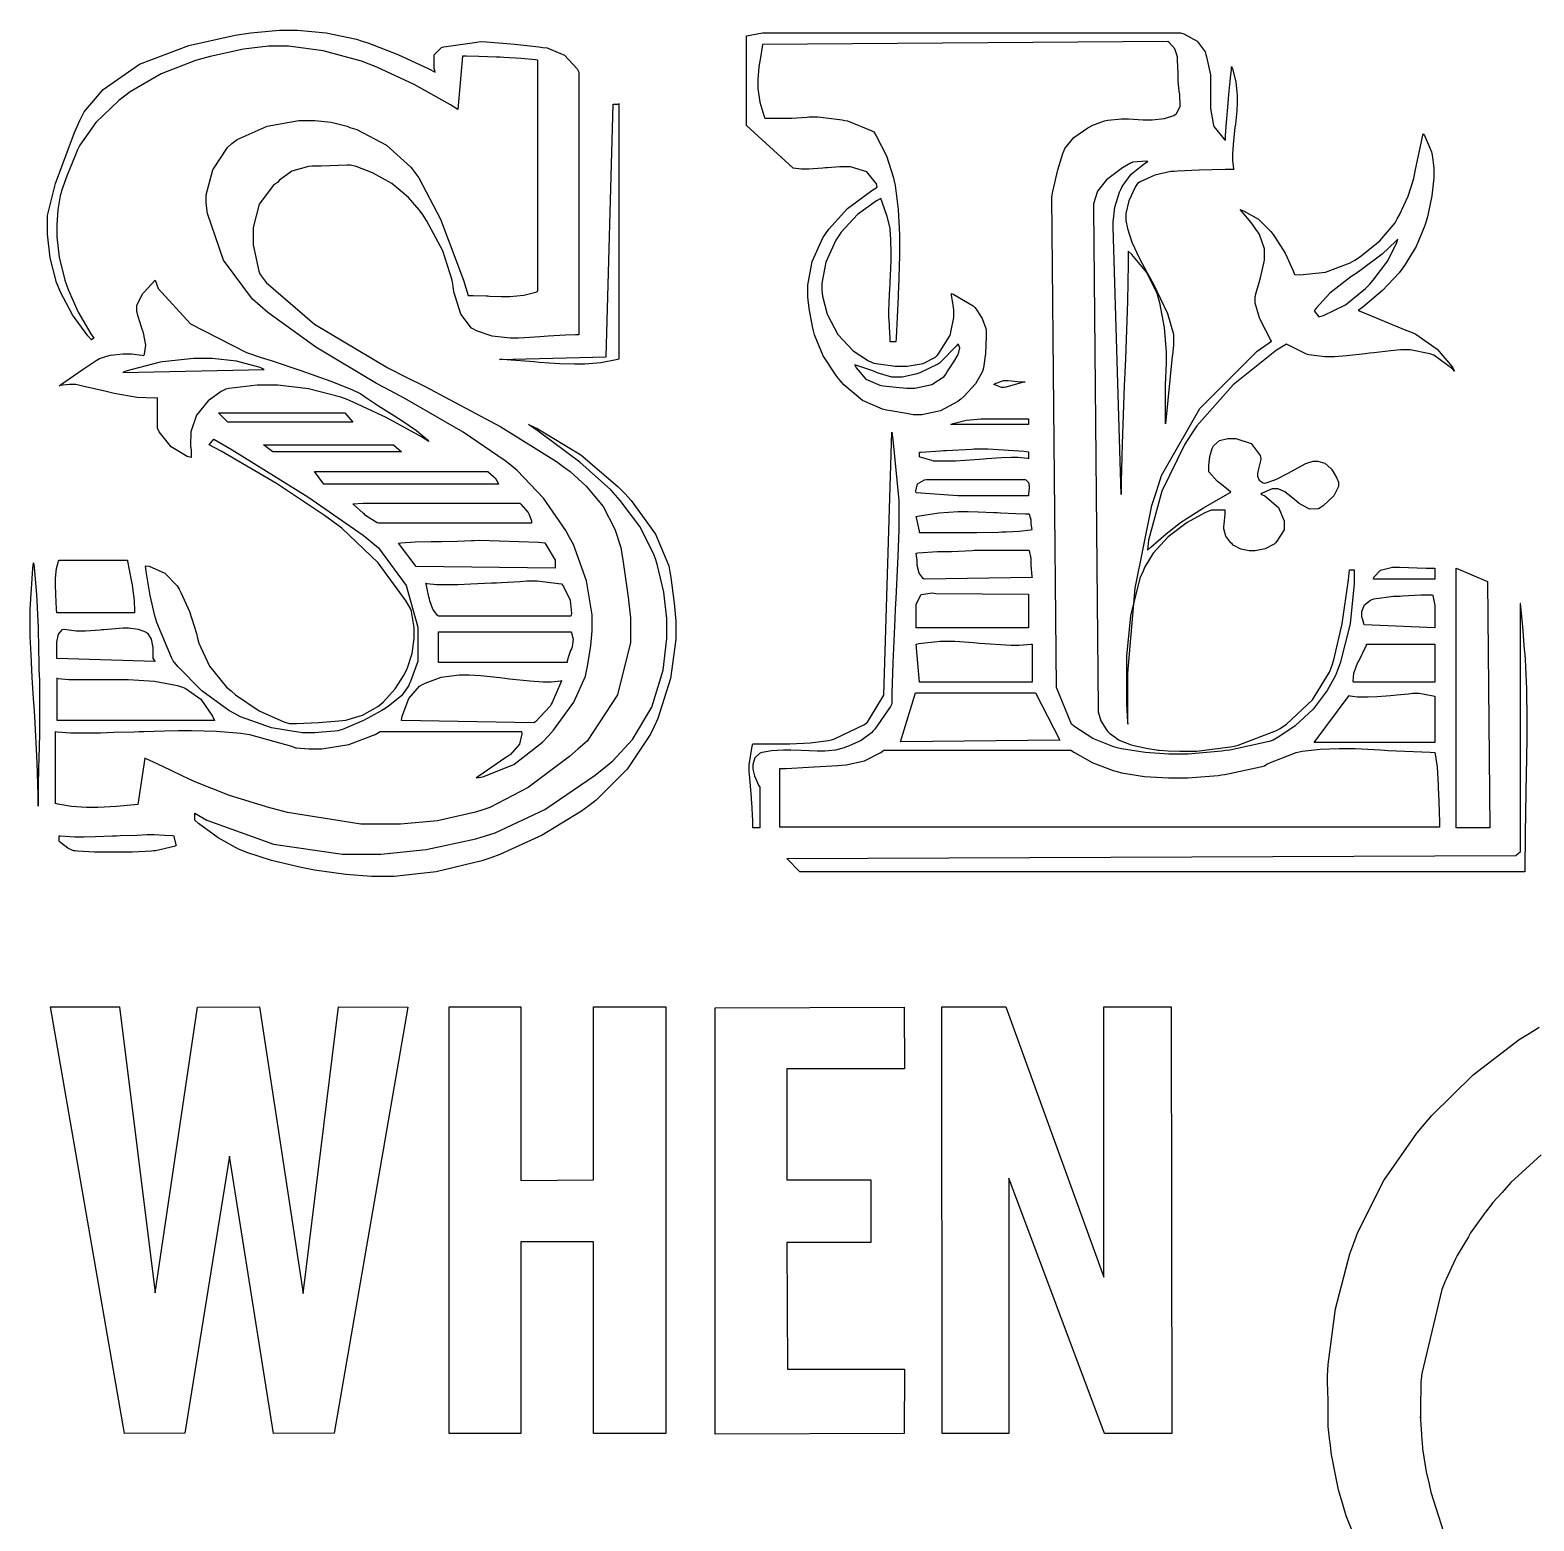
# Model space of a CAD drawing. Extents: x 50 to 306, y 80 to 279.
# Drawn here: x 49.6 to 141.2, y 187.9 to 278.7 of the extents above; entities that cross this region are included whole.
import ezdxf

# ---------------------------------------------------------------- set-up
doc = ezdxf.new("R2010")
doc.units = 0
doc.header["$MEASUREMENT"] = 0

msp = doc.modelspace()

# ---------------------------------------------------------------- linework, layer by layer
at = {"color": 7}
for points in [[(63.077, 278.482), (63.2795, 278.51), (64.8201, 278.658), (65.3341, 278.658), (65.9144, 278.658), (67.6575, 278.496), (69.4972, 278.105), (69.85, 277.989), (70.2028, 277.875), (72.0189, 277.169), (73.9069, 276.287), (74.2957, 276.085), (74.2336, 276.315), (74.2417, 277.152), (74.6746, 277.602), (74.8249, 277.636), (74.9734, 277.664), (76.8255, 277.927), (77.046, 277.953), (77.4252, 277.937), (79.1365, 277.804), (80.6002, 277.636), (80.8563, 277.6), (81.1114, 277.566), (82.1754, 277.121), (82.9374, 276.305), (83.0432, 276.085), (83.0432, 260.103), (82.8379, 260.103), (82.2233, 260.077), (81.1816, 260.015), (80.9265, 259.997), (80.6704, 259.981), (79.7359, 259.919), (79.3598, 259.891), (79.2346, 259.891), (78.8691, 259.891), (77.7737, 260.023), (76.8174, 260.332), (76.659, 260.42), (76.4992, 260.508), (75.8638, 261.346), (75.4408, 262.713), (75.3883, 263.066), (75.3346, 263.419), (74.7571, 265.214), (73.7732, 267.062), (73.5182, 267.442), (73.3294, 267.716), (72.6652, 268.467), (71.6485, 269.311), (70.473, 269.971), (69.4835, 270.351), (69.1444, 270.44), (68.9405, 270.432), (67.346, 270.368), (66.8154, 270.368), (66.5773, 270.352), (65.5712, 270.061), (64.8134, 269.524), (64.6987, 269.382), (64.4521, 269.205), (63.5882, 268.055), (63.2174, 266.642), (63.2174, 266.171), (63.2174, 265.571), (63.5702, 263.975), (63.6404, 263.772), (64.0016, 263.287), (66.9477, 260.756), (71.4114, 258.084), (72.5318, 257.528), (73.6424, 256.973), (78.2849, 254.485), (81.6762, 252.386), (82.1612, 252.024), (82.513, 251.768), (83.4912, 250.886), (84.5164, 249.634), (85.2371, 248.265), (85.5899, 247.15), (85.6548, 246.768), (85.743, 246.248), (86.0517, 244.124), (86.184, 242.853), (86.184, 242.429), (86.184, 241.363), (85.3902, 238.165), (83.5381, 235.348), (83.009, 234.88), (82.4798, 234.413), (79.9663, 232.538), (77.6291, 231.317), (77.1881, 231.176), (76.7472, 231.027), (74.4305, 230.51), (72.1857, 230.294), (71.4375, 230.294), (69.7699, 230.294), (65.308, 230.999), (64.7707, 231.14), (64.2317, 231.282), (61.7746, 232.045), (59.618, 232.895), (59.2307, 233.08), (58.9703, 233.204), (58.1932, 233.576), (57.4089, 233.95), (56.884, 234.198), (56.6649, 234.298), (56.6208, 234.315), (56.1979, 231.492), (55.9939, 231.466), (54.8915, 231.366), (53.7545, 231.316), (53.3756, 231.316), (53.0712, 231.316), (52.1614, 231.374), (51.3292, 231.519), (51.1888, 231.563), (51.1888, 235.938), (51.2851, 235.93), (52.112, 235.868), (52.3875, 235.868), (52.7043, 235.868), (53.4197, 235.868), (53.6582, 235.868), (53.9267, 235.868), (54.737, 235.89), (55.976, 235.93), (56.2681, 235.938), (56.5587, 235.948), (57.8196, 235.986), (58.6673, 236.008), (58.9499, 236.008), (59.4568, 236.008), (60.9808, 235.956), (62.4597, 235.832), (62.7242, 235.796), (62.9888, 235.762), (65.5451, 235.056), (65.7931, 234.95), (65.8537, 234.942), (66.602, 234.88), (66.8514, 234.88), (67.3985, 234.88), (69.0425, 235.144), (70.6519, 235.762), (70.9443, 235.938), (79.5514, 235.938), (79.5775, 235.806), (79.4191, 235.166), (78.8719, 234.545), (78.7054, 234.421), (78.5372, 234.307), (76.9482, 233.214), (76.7994, 233.116), (77.1962, 233.178), (79.0787, 233.936), (80.8383, 235.295), (81.1749, 235.656), (81.4998, 236.018), (82.7345, 237.724), (83.4401, 239.308), (83.5021, 239.606), (83.5628, 239.898), (83.771, 241.169), (83.8549, 242.062), (83.8549, 242.358), (83.8549, 243.05), (83.5106, 245.124), (82.7084, 247.333), (82.4798, 247.756), (82.2494, 248.189), (80.8965, 250.142), (79.2773, 251.831), (78.916, 252.13), (78.5537, 252.431), (76.0017, 254.168), (72.4422, 256.223), (71.5779, 256.682), (70.7224, 257.14), (67.0264, 259.354), (64.1078, 261.462), (63.6404, 261.867), (63.1733, 262.274), (61.4179, 264.645), (60.4393, 267.477), (60.361, 268.111), (60.361, 268.622), (60.7522, 270.153), (61.656, 271.516), (61.9125, 271.745), (62.2378, 271.984), (64.0775, 272.809), (65.9984, 273.156), (66.639, 273.156), (66.9699, 273.156), (67.9662, 273.05), (68.9321, 272.803), (69.1085, 272.733), (69.5233, 272.601), (71.3355, 271.648), (72.8126, 270.308), (73.061, 269.981), (73.3076, 269.656), (74.6167, 267.142), (76.0141, 263.429), (76.3062, 262.503), (76.605, 262.503), (77.4072, 262.476), (77.5049, 262.467), (77.6016, 262.459), (78.3223, 262.431), (78.5633, 262.431), (78.8458, 262.431), (79.696, 262.511), (80.4238, 262.697), (80.5395, 262.749), (80.5395, 276.824), (80.3973, 276.842), (79.5376, 276.926), (78.4835, 276.993), (78.2465, 277.001), (78.008, 277.011), (76.9539, 277.051), (76.2028, 277.071), (75.9534, 277.071), (75.6708, 273.826), (75.238, 274.1), (73.025, 275.335), (70.7401, 276.393), (70.273, 276.578), (69.8045, 276.754), (67.4811, 277.39), (65.3687, 277.672), (64.6645, 277.672), (64.1519, 277.672), (62.6181, 277.487), (60.5977, 277.055), (60.1486, 276.931), (59.6981, 276.808), (57.6076, 275.983), (55.7294, 274.894), (55.3861, 274.638), (55.0414, 274.373), (53.6388, 273.024), (52.6602, 271.639), (52.5279, 271.356), (52.3956, 271.066), (51.8844, 269.823), (51.5497, 268.861), (51.5056, 268.71), (51.4615, 268.562), (51.3154, 267.706), (51.259, 266.792), (51.259, 266.488), (51.259, 266.073), (51.4117, 264.827), (51.7606, 263.419), (51.8583, 263.136), (51.9546, 262.855), (52.5681, 261.488), (53.3396, 260.156), (53.516, 259.891), (53.3756, 259.785), (53.1551, 260.033), (52.2111, 261.324), (51.4794, 262.705), (51.3652, 262.996), (51.2491, 263.288), (50.8564, 264.782), (50.6938, 266.221), (50.6938, 266.7), (50.6938, 267.356), (51.1912, 269.32), (52.3434, 272.416), (52.6701, 273.156), (52.929, 273.677), (54.0921, 275.045), (56.2984, 276.574), (59.2914, 277.726), (62.122, 278.357), (63.077, 278.482)], [(94.2276, 278.482), (119.662, 278.482), (119.873, 278.422), (120.69, 277.977), (121.171, 277.337), (121.215, 277.177), (121.259, 277.019), (121.496, 275.922), (121.496, 275.555), (121.496, 274.215), (121.496, 273.88), (121.646, 272.962), (121.672, 272.874), (121.699, 272.785), (122.316, 272.018), (122.414, 271.956), (122.414, 272.227), (122.462, 273.038), (122.563, 274.197), (122.59, 274.461), (122.616, 274.726), (122.717, 275.754), (122.767, 276.266), (122.767, 276.437), (122.827, 276.297), (123.035, 275.507), (123.119, 274.671), (123.119, 274.391), (123.119, 274.227), (123.088, 273.734), (123.005, 272.927), (122.979, 272.733), (122.951, 272.539), (122.867, 271.683), (122.837, 271.095), (122.837, 270.897), (122.837, 270.713), (122.898, 270.202), (122.907, 270.158), (122.379, 270.158), (120.799, 270.131), (119.477, 270.069), (119.275, 270.051), (119.071, 270.035), (118.109, 269.814), (117.219, 269.416), (117.052, 269.31), (116.936, 269.133), (116.527, 268.257), (116.346, 267.487), (116.346, 267.229), (116.346, 267.064), (116.437, 266.568), (116.712, 265.744), (117.163, 264.754), (117.628, 263.882), (117.792, 263.595), (118.03, 263.182), (118.872, 261.39), (119.239, 260.134), (119.239, 259.715), (119.239, 259.486), (119.177, 258.852), (119.169, 258.798), (118.746, 254.67), (118.746, 255.138), (118.746, 256.19), (118.746, 256.54), (118.746, 257.043), (118.806, 258.374), (118.816, 258.55), (118.816, 259.049), (118.688, 260.544), (118.4, 262.044), (118.321, 262.326), (118.241, 262.608), (117.615, 263.887), (116.707, 264.99), (116.487, 265.183), (116.487, 264.424), (116.433, 262.146), (116.31, 258.64), (116.276, 257.81), (116.24, 256.982), (116.116, 253.467), (116.064, 251.142), (116.064, 250.366), (115.571, 266.664), (115.571, 266.969), (115.679, 267.878), (115.948, 268.791), (116.028, 268.957), (116.107, 269.125), (116.672, 269.885), (117.483, 270.536), (117.687, 270.651), (117.589, 270.669), (116.769, 270.617), (116.699, 270.581), (116.628, 270.554), (116.143, 270.268), (115.481, 269.787), (115.322, 269.663), (115.164, 269.54), (114.609, 268.839), (114.37, 268.082), (114.37, 267.829), (114.653, 237.313), (114.653, 237.135), (114.807, 236.6), (115.154, 236.044), (115.252, 235.938), (115.349, 235.833), (115.94, 235.409), (116.672, 235.126), (116.84, 235.09), (117.007, 235.056), (117.695, 234.912), (118.207, 234.819), (118.287, 234.81), (118.365, 234.801), (118.921, 234.761), (119.636, 234.738), (119.874, 234.738), (120.64, 234.738), (122.705, 235.004), (122.943, 235.056), (123.18, 235.11), (125.509, 235.992), (125.729, 236.115), (126.126, 236.379), (127.708, 237.86), (128.746, 239.554), (128.87, 239.925), (128.992, 240.295), (129.508, 242.496), (129.901, 245.172), (129.963, 245.78), (130.245, 245.78), (130.245, 244.961), (129.985, 242.504), (129.389, 240.109), (129.223, 239.677), (129.097, 239.355), (128.6, 238.435), (127.74, 237.305), (126.642, 236.295), (125.654, 235.606), (125.306, 235.409), (125.068, 235.339), (122.66, 234.81), (122.414, 234.774), (122.166, 234.739), (120.129, 234.561), (119.451, 234.561), (118.966, 234.561), (117.513, 234.664), (116.082, 234.889), (115.817, 234.95), (115.553, 235.022), (114.33, 235.515), (113.232, 236.221), (113.029, 236.397), (112.113, 238.618), (111.831, 268.5), (111.891, 268.818), (112.2, 270.145), (112.51, 271.137), (112.572, 271.286), (112.632, 271.436), (113.176, 272.112), (114.017, 272.699), (114.23, 272.803), (114.274, 272.848), (115.04, 273.14), (115.146, 273.156), (115.252, 273.174), (116.072, 273.262), (116.346, 273.262), (116.495, 273.254), (117.388, 273.19), (117.687, 273.19), (117.939, 273.19), (118.7, 273.27), (119.265, 273.456), (119.345, 273.509), (119.423, 273.563), (119.64, 274.016), (119.626, 274.735), (119.592, 274.92), (119.582, 274.964), (119.521, 275.54), (119.521, 275.732), (119.521, 276.032), (119.494, 276.826), (119.485, 276.931), (119.476, 277.037), (119.318, 277.508), (118.982, 277.893), (118.886, 277.953), (94.2276, 277.777), (94.1998, 277.628), (94.0939, 276.993), (94.0234, 276.534), (94.0153, 276.472), (94.0058, 276.411), (93.9451, 275.638), (93.9451, 275.379), (93.9451, 275.103), (94.0498, 274.272), (94.2964, 273.447), (94.3681, 273.297), (94.6933, 273.297), (95.4278, 273.297), (95.673, 273.297), (96.0162, 273.297), (96.9338, 273.359), (97.0499, 273.367), (97.5953, 273.367), (99.0685, 273.192), (99.2367, 273.156), (99.4033, 273.122), (100.868, 272.53), (101.001, 272.451), (101.15, 272.214), (101.763, 270.991), (102.181, 269.717), (102.235, 269.452), (102.288, 269.187), (102.472, 267.724), (102.552, 266.19), (102.552, 265.678), (102.552, 264.928), (102.49, 262.935), (102.482, 262.679), (102.472, 262.424), (102.35, 259.919), (102.342, 259.68), (101.989, 259.68), (101.989, 259.919), (101.961, 260.544), (101.953, 260.633), (101.943, 260.721), (101.917, 261.184), (101.917, 261.338), (101.917, 261.527), (101.939, 262.093), (101.979, 262.934), (101.989, 263.136), (101.997, 263.331), (102.035, 264.138), (102.059, 264.632), (102.059, 264.796), (102.059, 265.071), (102.035, 265.894), (101.997, 266.515), (101.989, 266.594), (101.979, 266.682), (101.811, 267.309), (101.502, 268.183), (101.424, 268.394), (101.167, 268.261), (100.003, 267.419), (99.0148, 266.349), (98.848, 266.101), (98.6801, 265.854), (98.0846, 264.527), (97.8256, 263.247), (97.8256, 262.819), (97.8683, 262.449), (98.1618, 261.352), (98.8039, 260.121), (99.7493, 259.129), (100.67, 258.524), (101.001, 258.374), (101.133, 258.348), (102.303, 258.197), (102.694, 258.197), (103.022, 258.197), (104.007, 258.358), (104.747, 258.728), (104.845, 258.833), (104.942, 258.939), (105.621, 260.033), (105.657, 260.138), (105.692, 260.254), (105.869, 261.147), (105.869, 261.444), (105.869, 261.612), (105.806, 262.053), (105.797, 262.114), (105.788, 262.176), (105.727, 262.5), (105.727, 262.607), (105.868, 262.563), (107.041, 261.859), (107.138, 261.761), (107.235, 261.656), (107.596, 261.095), (107.816, 260.482), (107.844, 260.35), (107.844, 260.001), (107.79, 258.953), (107.667, 258.083), (107.633, 257.951), (107.597, 257.818), (107.187, 257.109), (106.477, 256.347), (106.292, 256.187), (106.106, 256.028), (105.048, 255.473), (103.916, 255.235), (103.54, 255.235), (103.402, 255.235), (102.989, 255.311), (102.031, 255.473), (101.776, 255.517), (101.52, 255.561), (100.299, 256.1), (99.1651, 257.061), (98.9542, 257.315), (98.7418, 257.564), (97.9181, 258.82), (97.3928, 260.095), (97.3307, 260.35), (97.2689, 260.606), (97.0608, 261.695), (96.9779, 262.406), (96.9779, 262.643), (96.9779, 263.124), (97.2467, 264.567), (97.8863, 266.012), (98.0722, 266.277), (98.2567, 266.542), (99.4033, 267.782), (100.867, 268.897), (101.211, 269.099), (101.167, 269.303), (100.58, 270.021), (99.5715, 270.334), (99.2367, 270.334), (98.9362, 270.334), (98.177, 270.273), (98.0362, 270.264), (97.8944, 270.255), (97.0485, 270.192), (96.7673, 270.192), (96.5909, 270.192), (96.096, 270.255), (96.0617, 270.264), (93.2395, 272.838), (93.2395, 278.306), (94.2276, 278.482)], [(85.4784, 274.179), (85.4784, 258.622), (85.3101, 258.57), (84.3841, 258.384), (83.4044, 258.304), (83.0792, 258.304), (82.7814, 258.304), (81.8885, 258.335), (80.6178, 258.419), (80.3271, 258.446), (80.035, 258.472), (78.9245, 258.556), (78.3883, 258.586), (78.2105, 258.586), (84.7027, 258.763), (85.1256, 274.144), (85.4784, 274.144), (85.4784, 274.179)], [(134.444, 272.344), (134.515, 272.24), (134.955, 271.243), (134.973, 271.146), (134.99, 271.049), (135.078, 270.275), (135.078, 270.015), (135.078, 269.652), (134.968, 268.556), (134.699, 267.281), (134.621, 267.017), (134.541, 266.752), (134.011, 265.487), (133.304, 264.311), (133.138, 264.09), (132.97, 263.87), (131.973, 262.799), (130.765, 261.779), (130.492, 261.585), (130.747, 261.47), (133.393, 260.386), (133.667, 260.28), (133.984, 260.131), (135.285, 259.227), (136.216, 258.129), (136.349, 257.881), (136.242, 258.005), (135.096, 258.859), (134.973, 258.903), (134.849, 258.947), (133.645, 259.185), (133.244, 259.185), (133.052, 259.185), (132.48, 259.133), (131.428, 259.011), (131.163, 258.975), (130.899, 258.94), (129.782, 258.816), (129.045, 258.763), (128.8, 258.763), (128.447, 258.763), (127.485, 258.877), (127.389, 258.903), (127.291, 258.931), (126.232, 259.46), (126.118, 259.538), (125.517, 259.169), (122.863, 257.048), (120.667, 254.557), (120.297, 254), (119.926, 253.445), (118.524, 250.584), (117.722, 247.598), (117.651, 246.98), (117.854, 247.166), (118.798, 247.985), (119.67, 248.664), (119.838, 248.779), (120.005, 248.894), (121.059, 249.552), (122.412, 250.332), (122.731, 250.508), (122.705, 250.534), (122.466, 250.742), (122.087, 251.037), (121.991, 251.108), (121.893, 251.179), (121.392, 251.761), (121.392, 251.954), (121.392, 252.137), (121.448, 252.687), (121.594, 253.18), (121.638, 253.258), (121.682, 253.347), (122.039, 253.655), (122.557, 253.788), (122.731, 253.788), (123.039, 253.788), (123.965, 253.475), (124.522, 252.757), (124.567, 252.553), (124.531, 252.431), (124.406, 251.941), (124.354, 251.66), (124.354, 251.567), (124.354, 251.489), (124.459, 251.254), (124.706, 251.09), (124.777, 251.072), (124.874, 251.081), (125.469, 251.28), (126.224, 251.672), (126.401, 251.777), (126.577, 251.883), (127.299, 252.254), (127.736, 252.413), (127.882, 252.413), (128.025, 252.413), (128.459, 252.276), (128.843, 251.945), (128.904, 251.847), (128.966, 251.759), (129.191, 251.376), (129.293, 251.123), (129.293, 251.037), (129.293, 250.853), (129.005, 250.296), (128.349, 249.678), (128.165, 249.554), (128.066, 249.494), (127.524, 249.472), (126.894, 249.82), (126.753, 249.943), (126.611, 250.075), (126.012, 250.53), (125.615, 250.719), (125.483, 250.719), (125.253, 250.719), (124.637, 250.456), (124.567, 250.402), (124.803, 250.288), (125.629, 249.582), (125.978, 248.768), (125.978, 248.496), (125.978, 248.231), (125.537, 247.526), (125.448, 247.438), (125.36, 247.359), (124.817, 247.072), (124.205, 246.944), (124.001, 246.944), (123.837, 246.944), (123.348, 247.051), (122.881, 247.297), (122.803, 247.367), (122.723, 247.439), (122.435, 247.844), (122.308, 248.281), (122.308, 248.426), (122.316, 248.541), (122.378, 249.196), (122.378, 249.414), (121.532, 249.414), (121.158, 249.253), (120.082, 248.666), (118.908, 247.796), (118.004, 246.8), (117.493, 245.97), (117.369, 245.674), (117.201, 245.277), (116.623, 242.985), (116.381, 240.531), (116.381, 239.713), (116.381, 239.29), (116.381, 238.337), (116.381, 238.019), (116.381, 237.614), (116.443, 236.529), (116.453, 236.397), (116.453, 237.772), (116.453, 239.498), (116.898, 244.669), (117.924, 249.705), (118.217, 250.613), (118.507, 251.522), (120.835, 255.615), (124.327, 259.107), (125.2, 259.715), (125.138, 259.821), (124.583, 260.905), (124.531, 261.02), (124.477, 261.136), (124.214, 262.029), (124.214, 262.326), (124.214, 262.427), (124.288, 262.728), (124.45, 263.278), (124.495, 263.419), (124.539, 263.561), (124.777, 264.645), (124.777, 265.006), (124.777, 265.333), (124.485, 266.215), (124.424, 266.311), (124.362, 266.399), (123.965, 266.938), (123.428, 267.582), (123.296, 267.722), (123.498, 267.652), (124.406, 267.137), (125.174, 266.393), (125.306, 266.207), (125.439, 266.03), (126.038, 265.07), (126.532, 264.002), (126.611, 263.772), (126.928, 263.745), (128.486, 263.91), (129.989, 264.477), (130.281, 264.654), (130.572, 264.83), (131.807, 265.814), (132.725, 266.922), (132.857, 267.159), (132.989, 267.397), (133.518, 268.54), (133.871, 269.628), (133.915, 269.839), (133.949, 270.069), (134.39, 272.151), (134.444, 272.344)], [(132.891, 265.924), (132.785, 265.792), (131.939, 265.003), (130.668, 264.054), (130.351, 263.842), (130.033, 263.631), (128.762, 262.631), (127.917, 261.717), (127.812, 261.549), (128.094, 261.196), (128.375, 261.276), (129.707, 261.933), (130.933, 262.926), (131.163, 263.172), (131.392, 263.42), (132.278, 264.601), (132.829, 265.713), (132.891, 265.924)], [(57.2562, 263.419), (57.4326, 262.926), (59.399, 260.769), (62.8124, 259.019), (63.7124, 258.727), (64.3146, 258.532), (66.1197, 257.927), (67.9538, 257.273), (69.2175, 256.763), (69.7784, 256.497), (69.9202, 256.399), (70.0525, 256.303), (70.8462, 255.764), (71.8164, 255.155), (72.0369, 255.022), (72.2574, 254.89), (73.1559, 254.278), (73.8092, 253.717), (73.9069, 253.611), (73.4565, 253.886), (71.3133, 255.068), (69.3113, 256.002), (68.9321, 256.153), (68.5532, 256.303), (66.5812, 256.819), (64.7196, 257.035), (64.0994, 257.035), (63.464, 257.035), (61.7442, 256.83), (61.5597, 256.786), (61.2704, 256.643), (60.4739, 256.074), (59.7598, 255.209), (59.4155, 254.199), (59.3933, 253.329), (59.4431, 253.048), (59.4431, 252.625), (59.2046, 252.695), (58.2207, 253.286), (57.5014, 254.194), (57.3966, 254.423), (57.3966, 256.257), (57.2287, 256.241), (56.1523, 256.289), (54.7592, 256.532), (54.434, 256.61), (54.1073, 256.69), (52.9029, 256.96), (52.4108, 257.069), (52.2471, 257.069), (52.0347, 257.069), (51.4435, 257.008), (51.3994, 256.999), (51.6901, 257.203), (52.8726, 258.005), (53.6649, 258.525), (53.7626, 258.586), (53.8593, 258.648), (54.5028, 258.856), (55.2965, 258.939), (55.5625, 258.939), (55.8091, 258.939), (56.4349, 258.851), (56.5506, 258.833), (56.5947, 258.913), (56.673, 259.465), (56.5408, 260.21), (56.4804, 260.386), (56.4183, 260.562), (56.2102, 261.215), (56.1277, 261.52), (56.1277, 261.621), (56.1277, 261.885), (56.479, 262.591), (56.5506, 262.679), (57.2562, 263.419)], [(106.116, 259.538), (106.018, 259.416), (105.084, 258.446), (104.987, 258.374), (104.889, 258.304), (103.803, 257.776), (103.681, 257.74), (103.557, 257.706), (102.723, 257.528), (102.446, 257.528), (102.102, 257.528), (101.203, 257.792), (101.071, 257.845), (100.939, 257.899), (99.9063, 258.251), (99.8361, 258.269), (99.9148, 258.084), (100.514, 257.397), (101.362, 257.026), (101.564, 256.999), (101.767, 256.973), (102.569, 256.89), (103.005, 256.858), (103.152, 256.858), (103.495, 256.858), (104.527, 257.07), (105.277, 257.564), (105.374, 257.704), (105.471, 257.846), (105.868, 258.446), (106.124, 258.904), (106.15, 258.975), (106.177, 259.037), (106.225, 259.31), (106.15, 259.512), (106.116, 259.538)], [(55.2799, 257.81), (63.8888, 257.987), (63.6323, 258.102), (62.1979, 258.494), (60.7138, 258.656), (60.2188, 258.656), (59.5835, 258.656), (57.8901, 258.481), (57.6792, 258.446), (57.4668, 258.411), (55.4648, 257.882), (55.2799, 257.81)], [(108.303, 257.069), (108.347, 257.113), (108.895, 257.315), (109.079, 257.315), (109.175, 257.307), (109.948, 257.245), (110.207, 257.245), (110.101, 257.219), (109.043, 256.92), (108.938, 256.892), (108.778, 256.892), (108.363, 257.043), (108.303, 257.069)], [(79.9744, 254.635), (80.5476, 254.371), (83.1536, 252.789), (85.4244, 250.869), (85.8312, 250.436), (86.2281, 250.005), (87.7094, 247.951), (88.5211, 246.036), (88.5832, 245.674), (88.6435, 245.313), (88.8517, 243.749), (88.936, 242.679), (88.936, 242.322), (88.936, 241.536), (88.6135, 239.171), (87.8498, 236.723), (87.6293, 236.255), (87.4088, 235.788), (85.9801, 233.641), (84.0934, 231.758), (83.6443, 231.422), (83.1935, 231.087), (80.8069, 229.624), (78.2271, 228.442), (77.6813, 228.247), (77.1342, 228.054), (74.3645, 227.393), (71.7984, 227.119), (70.9443, 227.119), (70.4219, 227.119), (68.8566, 227.229), (66.9396, 227.499), (66.5346, 227.578), (66.1278, 227.657), (64.3322, 228.085), (62.8371, 228.565), (62.5821, 228.67), (62.326, 228.776), (61.0912, 229.46), (59.8921, 230.338), (59.6554, 230.54), (59.6554, 230.963), (60.3871, 230.54), (64.4469, 229.077), (68.658, 228.46), (70.0624, 228.46), (70.9842, 228.46), (73.7528, 228.746), (76.7637, 229.403), (77.3645, 229.588), (77.9544, 229.774), (80.9611, 231.197), (84.0398, 233.274), (84.6667, 233.785), (85.1172, 234.155), (86.3078, 235.461), (87.4751, 237.424), (88.1736, 239.685), (88.4068, 241.612), (88.4068, 242.252), (88.4068, 242.794), (88.2248, 244.419), (87.8156, 246.125), (87.7013, 246.451), (87.5852, 246.786), (86.7473, 248.418), (85.5567, 250.015), (85.266, 250.332), (84.9835, 250.65), (83.0957, 252.352), (80.5737, 254.23), (79.9744, 254.635)], [(68.7917, 255.341), (69.2848, 254.776), (61.6659, 254.776), (61.1008, 255.341), (68.7917, 255.341)], [(110.419, 254.988), (110.419, 254.635), (105.693, 254.635), (105.825, 254.697), (106.619, 254.905), (107.512, 254.988), (107.81, 254.988), (108.461, 254.988), (109.929, 254.988), (110.419, 254.988)], [(60.8182, 253.753), (61.9291, 253.101), (66.5508, 250.235), (69.9022, 247.898), (70.3792, 247.51), (70.8547, 247.122), (72.5219, 244.833), (73.2374, 242.29), (73.2374, 241.44), (73.2374, 241.132), (73.2374, 240.437), (73.2374, 240.206), (73.2014, 240.101), (72.7865, 238.99), (72.7424, 238.867), (72.6983, 238.744), (72.2394, 238.121), (71.4636, 237.482), (71.2611, 237.349), (71.0572, 237.217), (69.9325, 236.609), (68.6499, 236.07), (68.3687, 235.972), (68.1824, 235.956), (67.419, 235.894), (66.9657, 235.868), (66.8154, 235.868), (66.1942, 235.868), (64.3322, 236.159), (62.4417, 236.838), (62.0889, 237.031), (61.7361, 237.225), (60.0989, 238.413), (58.6218, 239.898), (58.3487, 240.242), (58.2344, 240.454), (57.3525, 242.579), (57.2904, 242.781), (57.2287, 242.994), (56.9461, 244.22), (56.7009, 245.692), (56.6568, 246.027), (56.8773, 246), (57.8376, 245.587), (58.5872, 244.82), (58.7015, 244.615), (58.8162, 244.413), (59.333, 243.25), (59.7598, 241.909), (59.8318, 241.617), (59.902, 241.318), (60.5497, 239.921), (61.6024, 238.646), (61.8765, 238.408), (62.1496, 238.171), (63.5744, 237.208), (65.0861, 236.529), (65.4043, 236.431), (65.8523, 236.431), (67.1985, 236.481), (68.4389, 236.582), (68.6513, 236.608), (68.8619, 236.635), (69.8666, 236.944), (70.8021, 237.464), (70.9785, 237.596), (71.1454, 237.746), (71.8566, 238.545), (72.4076, 239.396), (72.4958, 239.572), (72.584, 239.748), (72.8927, 240.684), (73.025, 241.596), (73.025, 241.899), (73.025, 242.27), (72.8472, 243.258), (72.8126, 243.381), (72.5385, 243.884), (70.8187, 246.218), (68.6058, 248.321), (68.0861, 248.708), (67.5651, 249.097), (64.6423, 251.041), (61.2771, 253.004), (60.5374, 253.401), (60.8182, 253.753)], [(102.093, 254.176), (102.164, 253.719), (102.518, 250.015), (102.518, 248.779), (102.518, 248.238), (102.464, 246.615), (102.34, 244.034), (102.306, 243.417), (102.27, 242.799), (102.146, 240.127), (102.093, 238.256), (102.093, 237.632), (102.013, 237.465), (101.069, 236.088), (100.965, 235.972), (100.858, 235.858), (100.223, 235.387), (99.4474, 235.04), (99.271, 234.986), (99.1912, 234.942), (98.6621, 234.796), (98.0073, 234.738), (97.7896, 234.738), (97.5512, 234.748), (96.5673, 234.787), (95.9485, 234.81), (95.7432, 234.81), (95.5008, 234.81), (94.773, 234.761), (94.1998, 234.659), (94.1215, 234.633), (94.0414, 234.607), (93.7535, 234.328), (93.6265, 233.922), (93.6265, 233.785), (93.6265, 233.649), (93.7327, 233.236), (93.9793, 232.675), (94.0513, 232.551), (94.0513, 230.081), (93.6265, 230.081), (93.6265, 230.506), (93.5648, 231.635), (93.5563, 231.775), (93.5468, 231.917), (93.424, 233.328), (93.4159, 233.469), (93.4159, 233.901), (93.5909, 235.038), (93.6265, 235.197), (95.4624, 235.197), (95.8783, 235.197), (97.1282, 235.254), (98.2391, 235.399), (98.425, 235.443), (98.6095, 235.487), (100.435, 236.369), (100.612, 236.502), (101.6, 238.161), (102.093, 254.176)], [(71.7543, 253.401), (72.2492, 252.978), (64.4179, 252.978), (63.8528, 253.401), (71.7543, 253.401)], [(103.787, 252.942), (103.857, 252.951), (105.066, 253.039), (105.234, 253.048), (105.4, 253.057), (106.962, 253.136), (107.104, 253.154), (107.932, 253.154), (110.145, 253.004), (110.419, 252.978), (110.419, 252.553), (110.375, 252.563), (109.773, 252.625), (109.573, 252.625), (109.373, 252.625), (108.778, 252.598), (107.878, 252.537), (107.667, 252.519), (107.455, 252.502), (106.555, 252.44), (105.96, 252.413), (105.763, 252.413), (105.481, 252.413), (104.845, 252.413), (104.635, 252.413), (104.528, 252.44), (103.821, 252.651), (103.787, 252.659), (103.787, 252.942)], [(66.9576, 251.777), (77.5049, 251.777), (77.5134, 251.761), (77.8397, 251.46), (77.8937, 251.424), (77.9459, 251.38), (78.1484, 251.029), (78.1403, 251.001), (67.521, 251.001), (66.9576, 251.777)], [(104.21, 251.284), (110.207, 251.284), (110.251, 251.267), (110.41, 251.109), (110.464, 250.879), (110.455, 250.825), (110.446, 250.773), (110.419, 250.416), (110.419, 250.296), (106.962, 250.296), (106.114, 250.296), (103.857, 250.446), (103.576, 250.472), (103.548, 250.588), (103.655, 251.025), (104.078, 251.267), (104.21, 251.284)], [(69.9202, 249.837), (79.4452, 249.837), (79.5059, 249.776), (79.9469, 249.273), (79.9744, 249.238), (80.0005, 249.193), (80.1508, 248.777), (80.1508, 248.638), (70.8381, 248.638), (70.7665, 248.656), (70.061, 249.097), (69.9904, 249.167), (69.9202, 249.239), (69.3289, 249.768), (69.2848, 249.803), (69.9202, 249.837)], [(103.576, 249.025), (103.787, 249.079), (104.951, 249.265), (106.142, 249.344), (106.539, 249.344), (106.743, 249.344), (107.355, 249.321), (108.295, 249.283), (108.515, 249.273), (108.736, 249.265), (109.652, 249.225), (110.226, 249.202), (110.419, 249.202), (110.446, 249.185), (110.56, 248.828), (110.56, 248.708), (110.56, 248.586), (110.622, 248.233), (110.632, 248.215), (110.526, 248.197), (109.859, 248.117), (109.061, 248.073), (108.796, 248.073), (108.593, 248.065), (107.264, 248.039), (106.821, 248.039), (103.787, 248.039), (103.777, 248.145), (103.602, 248.965), (103.576, 249.025)], [(80.9625, 247.438), (81.5979, 246.379), (81.5979, 245.886), (73.1312, 245.992), (72.0729, 247.403), (72.2133, 247.421), (73.0733, 247.483), (74.0421, 247.51), (74.3659, 247.51), (74.6883, 247.51), (75.6571, 247.531), (76.5168, 247.571), (76.659, 247.58), (77.0019, 247.589), (80.5917, 247.465), (80.9625, 247.438)], [(51.3994, 246.379), (55.5625, 246.379), (55.5706, 246.309), (55.663, 245.794), (55.8091, 245.05), (55.8451, 244.864), (55.8793, 244.687), (55.9816, 243.911), (55.9939, 243.276), (55.9855, 243.17), (51.259, 243.17), (51.2491, 243.382), (51.2092, 244.282), (51.1888, 244.878), (51.1888, 245.074), (51.1888, 245.274), (51.241, 245.874), (51.3637, 246.319), (51.3994, 246.379)], [(103.576, 246.804), (103.673, 246.822), (104.869, 246.908), (105.268, 246.908), (105.727, 246.908), (106.988, 246.972), (107.104, 246.98), (110.419, 246.98), (110.446, 246.954), (110.56, 246.47), (110.56, 246.309), (110.56, 246.063), (110.622, 245.375), (110.632, 245.321), (104.069, 245.217), (103.998, 245.261), (103.751, 245.591), (103.646, 246.05), (103.646, 246.203), (103.646, 246.353), (103.584, 246.778), (103.576, 246.804)], [(49.8479, 246.203), (49.8821, 245.93), (50.0285, 244.282), (50.1206, 242.28), (50.1304, 241.829), (50.1385, 241.38), (50.177, 239.722), (50.2006, 239.054), (50.2006, 238.831), (50.2006, 236.325), (50.2006, 235.77), (50.1731, 234.29), (50.1646, 234.104), (50.1551, 233.919), (50.1304, 232.444), (50.1304, 231.951), (50.1304, 231.386), (50.1304, 232.055), (50.0726, 234.056), (49.9262, 236.856), (49.8821, 237.49), (49.8521, 237.925), (49.7692, 239.23), (49.6919, 240.639), (49.6478, 241.718), (49.6355, 242.278), (49.6355, 242.465), (49.6355, 243.4), (49.8119, 245.868), (49.8479, 246.203)], [(135.15, 245.886), (135.15, 245.217), (131.41, 245.217), (131.436, 245.34), (131.837, 245.772), (132.574, 245.956), (132.821, 245.956), (133.005, 245.948), (134.614, 245.886), (135.15, 245.886)], [(138.359, 245.074), (138.501, 230.081), (136.455, 230.081), (136.455, 245.886), (138.359, 245.074)], [(73.7306, 244.968), (73.8008, 244.96), (74.3825, 244.898), (74.5765, 244.898), (74.7875, 244.898), (75.2644, 244.898), (75.4242, 244.898), (75.6832, 244.898), (76.4646, 244.925), (77.7254, 244.988), (78.0341, 245.004), (78.3428, 245.022), (79.4452, 245.084), (79.8682, 245.11), (80.0104, 245.11), (80.5035, 245.11), (81.8085, 244.961), (81.9848, 244.934), (82.1171, 244.767), (82.5183, 243.946), (82.5846, 243.126), (82.55, 242.958), (74.5063, 242.958), (74.4347, 243.012), (74.1578, 243.382), (73.969, 243.894), (73.9429, 244.016), (73.9151, 244.148), (73.8092, 244.639), (73.7387, 244.934), (73.7306, 244.968)], [(140.335, 243.733), (140.361, 243.531), (140.476, 242.342), (140.59, 240.939), (140.618, 240.63), (140.644, 240.322), (140.727, 238.54), (140.758, 236.615), (140.758, 235.972), (140.758, 235.556), (140.735, 234.307), (140.696, 232.322), (140.688, 231.845), (140.678, 231.378), (140.638, 229.332), (140.618, 227.885), (140.618, 227.401), (96.4847, 227.401), (95.709, 228.211), (140.089, 228.388), (140.37, 228.636), (140.37, 243.733), (140.335, 243.733)], [(110.419, 244.299), (110.419, 242.252), (103.576, 242.252), (103.576, 242.561), (103.576, 243.255), (103.576, 243.487), (103.576, 243.685), (103.871, 244.281), (104.571, 244.388), (104.775, 244.335), (110.419, 244.299)], [(130.845, 242.429), (130.818, 242.509), (130.704, 242.952), (130.704, 243.1), (130.704, 243.24), (130.863, 243.659), (131.233, 243.947), (131.34, 243.982), (131.444, 244.017), (132.635, 244.192), (133.033, 244.192), (133.174, 244.202), (134.302, 244.263), (134.302, 244.263), (135.008, 244.263), (135.034, 244.219), (135.15, 243.618), (135.15, 243.417), (135.15, 243.126), (135.15, 242.471), (135.15, 242.252), (130.845, 242.429)], [(51.6819, 242.182), (51.726, 242.165), (52.433, 242.076), (52.6701, 242.076), (53.0049, 242.076), (53.8949, 242.138), (54.011, 242.146), (54.1253, 242.156), (55.306, 242.244), (55.4221, 242.252), (55.6175, 242.252), (56.206, 242.178), (56.6649, 242.014), (56.727, 241.97), (56.7877, 241.925), (57.0121, 241.569), (57.114, 241.051), (57.114, 240.877), (57.114, 240.382), (57.2562, 240.206), (51.259, 240.382), (51.259, 241.23), (51.259, 241.39), (51.3637, 241.865), (51.6103, 242.156), (51.6819, 242.182)], [(74.5063, 242.006), (82.55, 242.006), (82.5941, 241.945), (82.7003, 241.56), (82.6301, 241.089), (82.586, 240.983), (82.5419, 240.877), (82.3958, 240.454), (82.3376, 240.216), (82.3376, 240.135), (74.5063, 240.135), (74.5063, 242.006)], [(110.632, 241.264), (110.632, 238.937), (103.787, 238.937), (103.576, 241.264), (103.743, 241.292), (105.045, 241.44), (105.481, 241.44), (105.922, 241.44), (107.068, 241.354), (107.244, 241.336), (107.421, 241.318), (109.361, 241.204), (109.573, 241.194), (109.838, 241.194), (110.57, 241.256), (110.632, 241.264)], [(130.987, 241.264), (135.15, 241.264), (135.15, 238.937), (130.211, 238.937), (130.183, 239.008), (130.21, 239.484), (130.448, 240.101), (130.528, 240.242), (130.598, 240.392), (130.863, 240.951), (130.987, 241.187), (130.987, 241.264)], [(51.259, 239.183), (51.3373, 239.175), (51.992, 239.113), (52.2111, 239.113), (52.4482, 239.113), (52.984, 239.113), (53.1633, 239.113), (55.0693, 239.113), (55.6024, 239.113), (57.2064, 239.003), (58.6133, 238.734), (58.8437, 238.654), (59.0723, 238.575), (60.0329, 237.91), (60.748, 236.872), (60.8542, 236.608), (51.2932, 236.608), (51.2932, 239.183), (51.259, 239.183)], [(72.2492, 236.608), (72.2933, 236.872), (72.6983, 237.954), (73.3503, 238.698), (73.5182, 238.795), (73.685, 238.893), (74.6647, 239.241), (75.7633, 239.396), (76.1298, 239.396), (76.3598, 239.396), (77.0502, 239.343), (78.2366, 239.219), (78.529, 239.183), (78.8197, 239.149), (80.0573, 239.025), (80.8672, 238.971), (81.1389, 238.971), (81.3499, 238.971), (81.9408, 239.034), (81.9848, 239.043), (81.9408, 238.92), (81.4116, 237.712), (81.3513, 237.596), (81.2892, 237.482), (80.4072, 236.539), (80.2929, 236.467), (72.2492, 236.608)], [(110.842, 238.301), (112.324, 235.409), (102.622, 235.303), (103.54, 238.301), (110.842, 238.301)], [(129.928, 238.125), (129.989, 238.117), (130.419, 238.055), (130.564, 238.055), (130.652, 238.055), (130.85, 238.055), (130.917, 238.055), (131.095, 238.055), (131.634, 238.081), (132.45, 238.143), (132.644, 238.161), (132.837, 238.179), (133.539, 238.241), (133.794, 238.265), (133.879, 238.265), (134.196, 238.265), (135.044, 238.117), (135.15, 238.089), (135.15, 235.267), (127.812, 235.267), (129.928, 238.125)], [(101.6, 234.81), (112.995, 234.81), (113.206, 234.659), (114.338, 234.024), (115.561, 233.565), (115.817, 233.503), (116.072, 233.433), (117.483, 233.204), (118.932, 233.116), (119.415, 233.116), (120.103, 233.116), (121.963, 233.266), (122.167, 233.292), (122.37, 233.32), (124.539, 233.795), (124.777, 233.856), (124.944, 233.962), (126.708, 234.659), (126.894, 234.703), (127.079, 234.739), (128.159, 234.862), (129.326, 234.914), (129.716, 234.914), (130.306, 234.914), (131.849, 234.827), (132.079, 234.81), (132.308, 234.792), (134.867, 234.677), (135.15, 234.667), (135.176, 234.553), (135.281, 233.769), (135.351, 232.701), (135.36, 232.445), (135.369, 232.19), (135.409, 231.097), (135.431, 230.362), (135.431, 230.117), (95.286, 230.117), (95.286, 233.679), (95.6649, 233.697), (97.3571, 233.787), (98.8039, 233.875), (99.0604, 233.892), (99.3069, 233.901), (100.435, 234.152), (101.424, 234.669), (101.6, 234.81)], [(58.3847, 229.588), (58.3928, 229.536), (58.5156, 229.033), (58.5251, 228.989), (58.4108, 228.945), (57.2643, 228.68), (57.15, 228.67), (57.0343, 228.662), (55.8768, 228.6), (55.4923, 228.6), (55.1035, 228.6), (54.2301, 228.6), (53.939, 228.6), (53.5506, 228.6), (52.5198, 228.662), (52.3875, 228.67), (52.2732, 228.67), (51.9328, 228.826), (51.496, 229.173), (51.3994, 229.27), (51.3994, 229.588), (51.4696, 229.58), (52.3695, 229.518), (52.6701, 229.518), (52.9071, 229.518), (53.6222, 229.54), (54.6544, 229.58), (54.8929, 229.588), (55.1296, 229.598), (56.1315, 229.636), (56.7626, 229.658), (56.9736, 229.658), (57.1832, 229.658), (57.8115, 229.636), (58.3131, 229.598), (58.3847, 229.588)]]:
    msp.add_lwpolyline(points, close=True, dxfattribs=at)
at = {"color": 32}
for points in [[(72.6362, 219.145), (68.1563, 193.216), (64.4521, 193.182), (61.7721, 210.079), (59.0543, 193.216), (55.3861, 193.182), (50.8702, 219.181), (55.0693, 219.181), (57.2562, 201.753), (59.8318, 219.145), (63.6062, 219.181), (66.252, 201.719), (68.4029, 219.181), (72.6362, 219.145)], [(88.3348, 219.181), (88.3348, 193.182), (83.9251, 193.182), (83.9251, 204.858), (79.5154, 204.858), (79.5154, 193.182), (75.1417, 193.182), (75.1417, 219.181), (79.5154, 219.181), (79.5154, 208.598), (83.9251, 208.632), (83.9251, 219.181), (88.3348, 219.181)], [(102.871, 215.407), (95.709, 215.407), (95.709, 208.632), (100.824, 208.632), (100.824, 204.823), (95.709, 204.823), (95.7432, 197.097), (102.871, 197.097), (102.835, 193.182), (91.3335, 193.146), (91.3335, 219.111), (102.835, 219.145), (102.871, 215.407)], [(119.098, 219.181), (119.133, 193.182), (115.042, 193.182), (109.221, 208.738), (109.221, 193.182), (105.164, 193.182), (105.128, 219.181), (109.044, 219.181), (115.006, 202.707), (115.006, 219.181), (119.098, 219.181)]]:
    msp.add_lwpolyline(points, close=True, dxfattribs=at)
at = {"color": 40}
for points in [[(130.973, 185.142), (129.76, 188.172), (129.576, 188.806), (129.293, 189.758), (129.081, 190.783), (128.87, 191.805), (128.86, 191.885), (128.772, 192.644), (128.764, 192.723), (128.658, 193.605), (128.658, 194.697), (128.658, 195.2), (128.623, 196.333), (128.623, 196.71), (128.65, 197.389), (129.099, 200.788), (129.973, 204.136), (130.211, 204.788), (130.458, 205.449), (132.044, 208.589), (134.056, 211.482), (134.515, 212.019), (134.972, 212.558), (137.481, 215.041), (140.29, 217.188), (140.899, 217.558), (141.498, 217.938)], [(141.614, 210.156), (139.785, 208.475), (139.241, 207.856), (138.678, 207.257), (138.634, 207.205), (138.227, 206.676), (138.183, 206.622), (138.103, 206.507), (137.327, 205.405), (137.267, 205.281), (137.195, 205.166), (136.515, 204.021), (136.455, 203.906), (136.393, 203.783), (135.836, 202.583), (135.783, 202.458), (135.581, 201.965), (134.355, 196.85), (134.302, 196.321), (134.302, 195.924), (134.268, 195.031), (134.268, 194.733), (134.268, 194.134), (134.268, 194.134), (134.268, 194.143), (134.268, 194.204), (134.268, 194.204), (134.268, 194.028), (134.338, 193.146), (134.346, 193.076), (134.399, 192.336), (134.408, 192.264), (134.621, 190.853), (134.797, 190.111), (134.902, 189.61), (135.678, 187.206)]]:
    msp.add_lwpolyline(points, dxfattribs=at)

doc.saveas('drawing.dxf')
